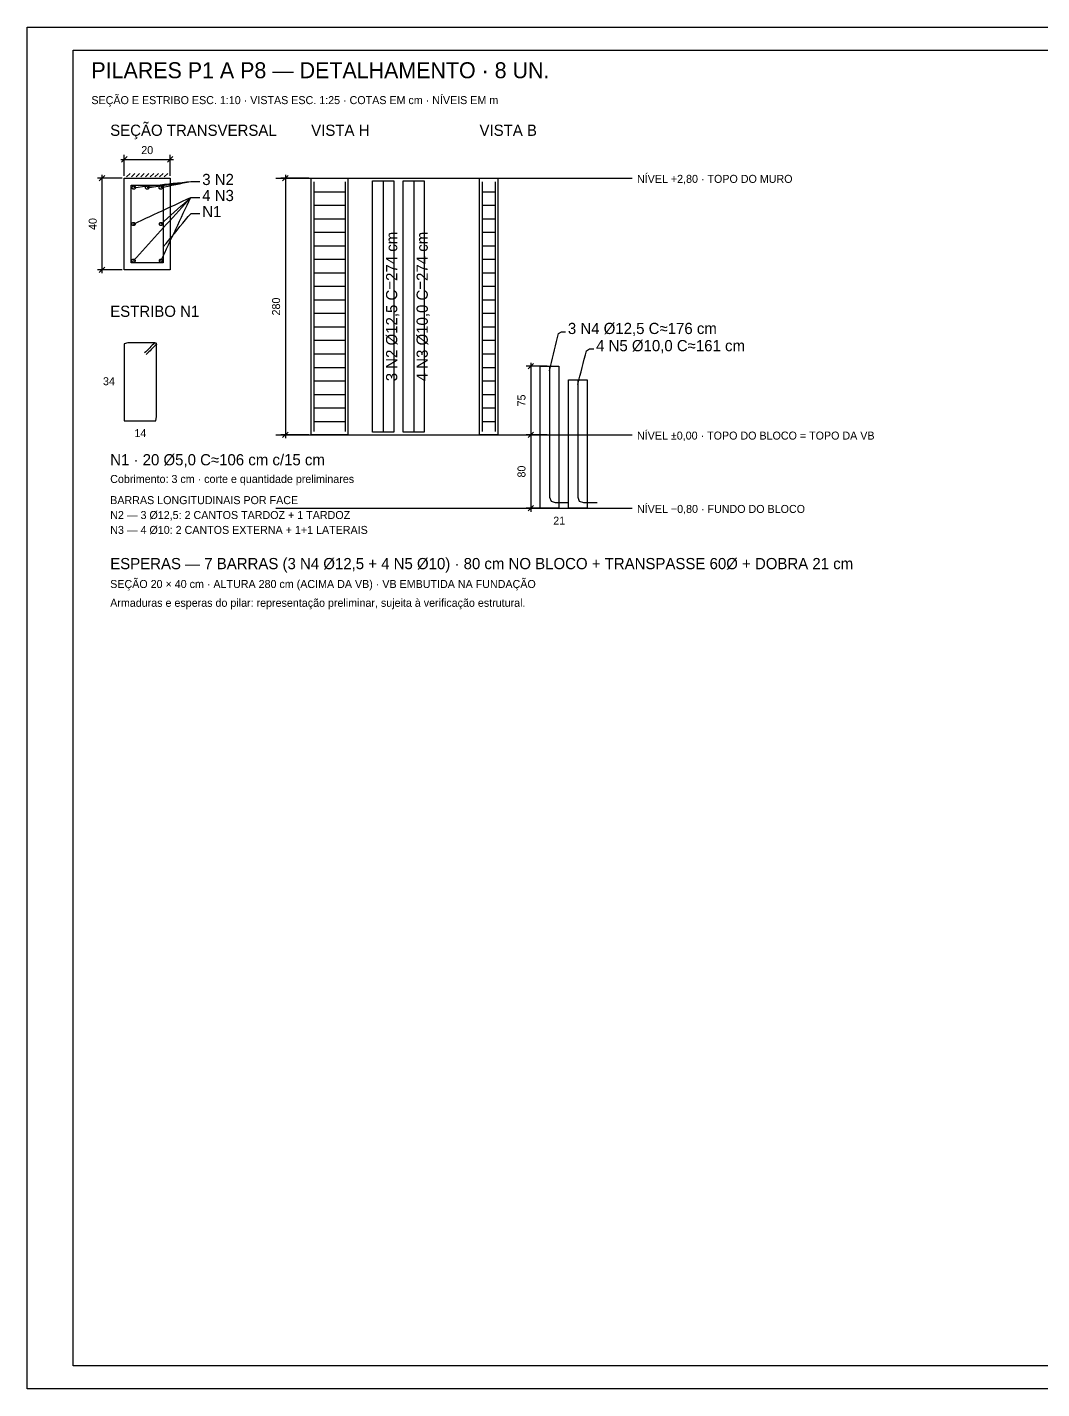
# Model space of a CAD drawing. Header units: millimetres. Extents: x 0 to 3648, y 0 to 594.
# Drawn here: x 921 to 1364, y 0 to 594 of the extents above; entities that cross this region are included whole.
import ezdxf
from ezdxf.enums import TextEntityAlignment as Align

# ---------------------------------------------------------------- set-up
doc = ezdxf.new("R2010")
doc.units = ezdxf.units.MM
for name, color, linetype in [('COTAS', 4, 'CONTINUOUS'), ('DESENHOS', 7, 'CONTINUOUS'), ('FORMAS', 7, 'CONTINUOUS'), ('MOLDURA', 7, 'CONTINUOUS'), ('TEXTOS', 2, 'CONTINUOUS')]:
    doc.layers.add(name, color=color, linetype=linetype)

msp = doc.modelspace()

# ---------------------------------------------------------------- linework, layer by layer
at = {"layer": 'COTAS'}
for p, q in [((961.85895, 536.3542), (984.859, 536.3542)), ((962.15893, 535.15421), (964.55902, 537.5542)), ((963.35897, 529.14907), (963.35897, 538.35421)), ((982.15893, 535.15421), (984.55902, 537.5542)), ((983.35897, 529.14907), (983.35897, 538.35421)), ((952.41534, 526.94908), (954.81543, 529.34907)), ((953.61538, 529.64908), (953.61538, 486.64907)), ((1032.41534, 526.94908), (1034.81543, 529.34907)), ((1033.61538, 529.64908), (1033.61538, 414.64907)), ((962.359, 528.14908), (951.61543, 528.14908)), ((967.48395, 524.02408), (969.39739, 524.23369)), ((969.39739, 524.23369), (971.31095, 524.4433)), ((971.31095, 524.4433), (973.22438, 524.65292)), ((973.22438, 524.65292), (975.13782, 524.86254)), ((973.35897, 524.02408), (975.25901, 524.29658)), ((975.13782, 524.86254), (977.05126, 525.07215)), ((975.25901, 524.29658), (977.15893, 524.56908)), ((977.05126, 525.07215), (978.96469, 525.28177)), ((977.15893, 524.56908), (979.05897, 524.84158)), ((978.96469, 525.28177), (980.87826, 525.49139)), ((979.05897, 524.84158), (980.95901, 525.11408)), ((979.234, 524.02408), (980.87462, 524.3647)), ((980.87462, 524.3647), (982.51525, 524.70533)), ((980.87826, 525.49139), (982.79169, 525.701)), ((980.95901, 525.11408), (982.85892, 525.38658)), ((982.51525, 524.70533), (984.15587, 525.04595)), ((982.79169, 525.701), (984.70513, 525.91062)), ((982.85892, 525.38658), (984.75896, 525.65908)), ((984.15587, 525.04595), (985.7965, 525.38658)), ((984.70513, 525.91062), (986.61856, 526.12023)), ((984.75896, 525.65908), (986.659, 525.93157)), ((985.7965, 525.38658), (987.43712, 525.7272)), ((986.61856, 526.12023), (988.532, 526.32984)), ((986.659, 525.93157), (988.55892, 526.20407)), ((987.43712, 525.7272), (989.07775, 526.06782)), ((988.532, 526.32984), (990.44556, 526.53945)), ((988.55892, 526.20407), (990.45896, 526.47657)), ((989.07775, 526.06782), (990.71837, 526.40845)), ((990.44556, 526.53945), (992.359, 526.74907)), ((990.45896, 526.47657), (992.359, 526.74907)), ((990.71837, 526.40845), (992.359, 526.74907)), ((992.359, 526.74907), (992.85892, 526.74907)), ((992.85892, 526.74907), (993.35897, 526.74907)), ((993.35897, 526.74907), (993.85902, 526.74907)), ((993.85902, 526.74907), (994.35895, 526.74907)), ((994.35895, 526.74907), (994.859, 526.74907)), ((994.859, 526.74907), (995.35892, 526.74907)), ((995.35892, 526.74907), (995.85897, 526.74907)), ((995.85897, 526.74907), (996.35902, 526.74907)), ((1043.89746, 528.14908), (1031.61543, 528.14908)), ((985.21607, 516.43479), (987.0018, 517.26336)), ((987.0018, 517.26336), (988.78754, 518.09194)), ((988.02569, 515.88241), (989.47013, 517.1713)), ((988.41156, 515.39118), (989.72741, 516.84382)), ((988.78754, 518.09194), (990.57327, 518.92051)), ((989.47013, 517.1713), (990.91456, 518.46019)), ((989.72741, 516.84382), (991.04314, 518.29644)), ((990.57327, 518.92051), (992.359, 519.74907)), ((990.73402, 516.29908), (991.54645, 518.02408)), ((990.91456, 518.46019), (992.359, 519.74907)), ((991.04314, 518.29644), (992.359, 519.74907)), ((991.54645, 518.02408), (992.359, 519.74907)), ((992.359, 519.74907), (992.85892, 519.74907)), ((992.85892, 519.74907), (993.35897, 519.74907)), ((993.35897, 519.74907), (993.85902, 519.74907)), ((993.85902, 519.74907), (994.35895, 519.74907)), ((994.35895, 519.74907), (994.859, 519.74907)), ((994.859, 519.74907), (995.35892, 519.74907)), ((995.35892, 519.74907), (995.85897, 519.74907)), ((995.85897, 519.74907), (996.35902, 519.74907)), ((972.71607, 510.63479), (974.5018, 511.46336)), ((974.5018, 511.46336), (976.28754, 512.29193)), ((976.28754, 512.29193), (978.07327, 513.12051)), ((978.07327, 513.12051), (979.859, 513.94907)), ((979.859, 513.94907), (981.64473, 514.77765)), ((981.64473, 514.77765), (983.43046, 515.60622)), ((982.24782, 510.72686), (983.69226, 512.01575)), ((983.14839, 509.58066), (984.46424, 511.03329)), ((983.43046, 515.60622), (985.21607, 516.43479)), ((983.69226, 512.01575), (985.13669, 513.30463)), ((984.46424, 511.03329), (985.77997, 512.48592)), ((985.13669, 513.30463), (986.58126, 514.59352)), ((985.77997, 512.48592), (987.09583, 513.93855)), ((986.58126, 514.59352), (988.02569, 515.88241)), ((987.09583, 513.93855), (988.41156, 515.39118)), ((987.48395, 509.39908), (988.2965, 511.12408)), ((988.2965, 511.12408), (989.10892, 512.84908)), ((989.10892, 512.84908), (989.92147, 514.57407)), ((989.92147, 514.57407), (990.73402, 516.29908)), ((990.05218, 509.94252), (991.26387, 511.41669)), ((991.26387, 511.41669), (992.54254, 512.74908)), ((992.54254, 512.74908), (994.45072, 512.74908)), ((994.45072, 512.74908), (996.35902, 512.74908)), ((967.359, 508.14908), (969.14473, 508.97765)), ((969.14473, 508.97765), (970.93046, 509.80622)), ((970.93046, 509.80622), (972.71607, 510.63479)), ((977.88534, 503.77013), (979.20107, 505.22276)), ((979.20107, 505.22276), (980.51693, 506.67539)), ((979.35895, 508.14908), (980.80339, 509.43797)), ((980.51693, 506.67539), (981.83266, 508.12803)), ((980.80339, 509.43797), (982.24782, 510.72686)), ((981.83266, 508.12803), (983.14839, 509.58066)), ((985.04642, 504.22408), (985.85897, 505.94908)), ((985.20555, 504.0458), (986.41724, 505.51998)), ((985.85897, 505.94908), (986.67152, 507.67408)), ((986.41724, 505.51998), (987.62893, 506.99416)), ((986.67152, 507.67408), (987.48395, 509.39908)), ((987.62893, 506.99416), (988.84062, 508.46834)), ((988.84062, 508.46834), (990.05218, 509.94252)), ((972.62217, 497.9596), (973.9379, 499.41224)), ((973.9379, 499.41224), (975.25376, 500.86487)), ((975.25376, 500.86487), (976.56949, 502.3175)), ((976.56949, 502.3175), (977.88534, 503.77013)), ((980.35892, 498.14908), (981.57061, 499.62326)), ((981.57061, 499.62326), (982.7823, 501.09743)), ((981.79647, 497.32408), (982.60902, 499.04908)), ((982.60902, 499.04908), (983.42145, 500.77408)), ((982.7823, 501.09743), (983.99399, 502.57162)), ((983.42145, 500.77408), (984.234, 502.49908)), ((983.99399, 502.57162), (985.20555, 504.0458)), ((984.234, 502.49908), (985.04642, 504.22408)), ((967.359, 492.14908), (968.67473, 493.60171)), ((968.67473, 493.60171), (969.99058, 495.05434)), ((969.99058, 495.05434), (971.30632, 496.50697)), ((971.30632, 496.50697), (972.62217, 497.9596)), ((979.35895, 492.14908), (980.1715, 493.87408)), ((980.1715, 493.87408), (980.98392, 495.59907)), ((980.98392, 495.59907), (981.79647, 497.32408)), ((962.359, 488.14908), (951.61543, 488.14908)), ((952.41534, 486.94908), (954.81543, 489.34907)), ((1151.88011, 456.82561), (1152.30629, 458.63654)), ((1152.30629, 458.63654), (1152.73235, 460.44747)), ((1152.73235, 460.44747), (1154.03706, 461.14908)), ((1154.03706, 461.14908), (1155.89741, 461.14908)), ((1150.60181, 451.39281), (1151.02799, 453.20374)), ((1151.02799, 453.20374), (1151.45405, 455.01467)), ((1151.45405, 455.01467), (1151.88011, 456.82561)), ((1164.52985, 451.03246), (1165.00486, 452.87295)), ((1165.00486, 452.87295), (1166.30431, 453.64908)), ((1166.30431, 453.64908), (1168.2051, 453.64908)), ((1147.89749, 446.14908), (1138.69226, 446.14908)), ((1139.49229, 444.94908), (1141.89238, 447.34908)), ((1140.69233, 447.64907), (1140.69233, 414.64907)), ((1148.89746, 444.14908), (1149.32352, 445.96001)), ((1149.32352, 445.96001), (1149.7497, 447.77094)), ((1149.7497, 447.77094), (1150.17576, 449.58188)), ((1150.17576, 449.58188), (1150.60181, 451.39281)), ((1162.63006, 443.67054), (1163.10494, 445.51101)), ((1163.10494, 445.51101), (1163.57995, 447.35149)), ((1163.57995, 447.35149), (1164.05496, 449.19198)), ((1164.05496, 449.19198), (1164.52985, 451.03246)), ((1161.20515, 438.14908), (1161.68004, 439.98955)), ((1161.68004, 439.98955), (1162.15505, 441.83004)), ((1162.15505, 441.83004), (1162.63006, 443.67054)), ((1043.89746, 416.14908), (1031.61543, 416.14908)), ((1032.41534, 414.94908), (1034.81543, 417.34908)), ((1147.89749, 416.14908), (1138.69226, 416.14908)), ((1147.89749, 416.14908), (1138.69226, 416.14908)), ((1139.49229, 414.94908), (1141.89238, 417.34908)), ((1139.49229, 414.94908), (1141.89238, 417.34908)), ((1140.69233, 417.64907), (1140.69233, 382.64907)), ((1147.89749, 384.14908), (1138.69226, 384.14908)), ((1139.49229, 382.94907), (1141.89238, 385.34908))]:
    msp.add_line(p, q, dxfattribs=at)
at = {"layer": 'DESENHOS'}
for p, q in [((1071.66664, 526.94908), (1080.89741, 526.94908)), ((1071.66664, 417.34908), (1071.66664, 526.94908)), ((1080.89741, 526.94908), (1080.89741, 417.34908)), ((1084.99997, 526.94908), (1094.23074, 526.94908)), ((1084.99997, 417.34908), (1084.99997, 526.94908)), ((1094.23074, 526.94908), (1094.23074, 417.34908)), ((1144.7949, 446.14908), (1153.00003, 446.14908)), ((1144.7949, 384.14908), (1144.7949, 446.14908)), ((1153.00003, 446.14908), (1153.00003, 384.14908)), ((1157.10259, 440.14907), (1165.30772, 440.14907)), ((1157.10259, 384.14908), (1157.10259, 440.14907)), ((1165.30772, 440.14907), (1165.30772, 384.14908)), ((1080.89741, 417.34908), (1071.66664, 417.34908)), ((1094.23074, 417.34908), (1084.99997, 417.34908)), ((1153.00003, 384.14908), (1144.7949, 384.14908)), ((1165.30772, 384.14908), (1157.10259, 384.14908))]:
    msp.add_line(p, q, dxfattribs=at)
at = {"layer": 'FORMAS'}
for p, q in [((964.38462, 528.6619), (965.92308, 530.20036)), ((966.4359, 528.6619), (967.97436, 530.20036)), ((968.48718, 528.6619), (970.02564, 530.20036)), ((970.53846, 528.6619), (972.07692, 530.20036)), ((972.58974, 528.6619), (974.12821, 530.20036)), ((974.64103, 528.6619), (976.17949, 530.20036)), ((976.69231, 528.6619), (978.23077, 530.20036)), ((978.74359, 528.6619), (980.28205, 530.20036)), ((980.79487, 528.6619), (982.33333, 530.20036)), ((963.35897, 528.14908), (983.35897, 528.14908)), ((963.35897, 488.14908), (963.35897, 528.14908)), ((966.35902, 525.14907), (980.35892, 525.14907)), ((966.35902, 491.14908), (966.35902, 525.14907)), ((966.76605, 524.02408), (966.77219, 524.11778)), ((966.77219, 523.93037), (966.76605, 524.02408)), ((966.77219, 524.11778), (966.79046, 524.2099)), ((966.79046, 523.83826), (966.77219, 523.93037)), ((966.79046, 524.2099), (966.82064, 524.29882)), ((966.82064, 523.74933), (966.79046, 523.83826)), ((966.82064, 524.29882), (966.8622, 524.38305)), ((966.8622, 523.6651), (966.82064, 523.74933)), ((966.8622, 524.38305), (966.91441, 524.46114)), ((966.91441, 523.58701), (966.8622, 523.6651)), ((966.91441, 524.46114), (966.97626, 524.53174)), ((966.97626, 523.51641), (966.91441, 523.58701)), ((966.97626, 524.53174), (967.04688, 524.59367)), ((967.04688, 523.45449), (966.97626, 523.51641)), ((967.04688, 524.59367), (967.125, 524.64584)), ((967.125, 523.40231), (967.04688, 523.45449)), ((967.125, 524.64584), (967.20926, 524.68737)), ((967.20926, 523.36077), (967.125, 523.40231)), ((967.20926, 524.68737), (967.29815, 524.71756)), ((967.29815, 523.33059), (967.20926, 523.36077)), ((967.29815, 524.71756), (967.3903, 524.73588)), ((967.3903, 523.31227), (967.29815, 523.33059)), ((967.3903, 524.73588), (967.48395, 524.74202)), ((967.48395, 523.30612), (967.3903, 523.31227)), ((967.48395, 524.74202), (967.57772, 524.73588)), ((967.57772, 523.31227), (967.48395, 523.30612)), ((967.57772, 524.73588), (967.66975, 524.71756)), ((967.66975, 523.33059), (967.57772, 523.31227)), ((967.66975, 524.71756), (967.75876, 524.68737)), ((967.75876, 523.36077), (967.66975, 523.33059)), ((967.75876, 524.68737), (967.8429, 524.64584)), ((967.8429, 523.40231), (967.75876, 523.36077)), ((967.8429, 524.64584), (967.92102, 524.59367)), ((967.92102, 523.45449), (967.8429, 523.40231)), ((967.92102, 524.59367), (967.99164, 524.53174)), ((967.99164, 523.51641), (967.92102, 523.45449)), ((967.99164, 524.53174), (968.05361, 524.46114)), ((968.05361, 523.58701), (967.99164, 523.51641)), ((968.05361, 524.46114), (968.10569, 524.38305)), ((968.10569, 523.6651), (968.05361, 523.58701)), ((968.10569, 524.38305), (968.14726, 524.29882)), ((968.14726, 523.74933), (968.10569, 523.6651)), ((968.14726, 524.29882), (968.17743, 524.2099)), ((968.17743, 523.83826), (968.14726, 523.74933)), ((968.17743, 524.2099), (968.19584, 524.11778)), ((968.19584, 523.93037), (968.17743, 523.83826)), ((968.19584, 524.11778), (968.20197, 524.02408)), ((968.20197, 524.02408), (968.19584, 523.93037)), ((972.64108, 524.02408), (972.64721, 524.11778)), ((972.64721, 523.93037), (972.64108, 524.02408)), ((972.64721, 524.11778), (972.66549, 524.2099)), ((972.66549, 523.83826), (972.64721, 523.93037)), ((972.66549, 524.2099), (972.69566, 524.29882)), ((972.69566, 523.74933), (972.66549, 523.83826)), ((972.69566, 524.29882), (972.73723, 524.38305)), ((972.73723, 523.6651), (972.69566, 523.74933)), ((972.73723, 524.38305), (972.78944, 524.46114)), ((972.78944, 523.58701), (972.73723, 523.6651)), ((972.78944, 524.46114), (972.85129, 524.53174)), ((972.85129, 523.51641), (972.78944, 523.58701)), ((972.85129, 524.53174), (972.9219, 524.59367)), ((972.9219, 523.45449), (972.85129, 523.51641)), ((972.9219, 524.59367), (973.00003, 524.64584)), ((973.00003, 523.40231), (972.9219, 523.45449)), ((973.00003, 524.64584), (973.08428, 524.68737)), ((973.08428, 523.36077), (973.00003, 523.40231)), ((973.08428, 524.68737), (973.17318, 524.71756)), ((973.17318, 523.33059), (973.08428, 523.36077)), ((973.17318, 524.71756), (973.26532, 524.73588)), ((973.26532, 523.31227), (973.17318, 523.33059)), ((973.26532, 524.73588), (973.35897, 524.74202)), ((973.35897, 523.30612), (973.26532, 523.31227)), ((973.35897, 524.74202), (973.45262, 524.73588)), ((973.45262, 523.31227), (973.35897, 523.30612)), ((973.45262, 524.73588), (973.54477, 524.71756)), ((973.54477, 523.33059), (973.45262, 523.31227)), ((973.54477, 524.71756), (973.63366, 524.68737)), ((973.63366, 523.36077), (973.54477, 523.33059)), ((973.63366, 524.68737), (973.71792, 524.64584)), ((973.71792, 523.40231), (973.63366, 523.36077)), ((973.71792, 524.64584), (973.79605, 524.59367)), ((973.79605, 523.45449), (973.71792, 523.40231)), ((973.79605, 524.59367), (973.86666, 524.53174)), ((973.86666, 523.51641), (973.79605, 523.45449)), ((973.86666, 524.53174), (973.92851, 524.46114)), ((973.92851, 523.58701), (973.86666, 523.51641)), ((973.92851, 524.46114), (973.98072, 524.38305)), ((973.98072, 523.6651), (973.92851, 523.58701)), ((973.98072, 524.38305), (974.02229, 524.29882)), ((974.02229, 523.74933), (973.98072, 523.6651)), ((974.02229, 524.29882), (974.05246, 524.2099)), ((974.05246, 523.83826), (974.02229, 523.74933)), ((974.05246, 524.2099), (974.07074, 524.11778)), ((974.07074, 523.93037), (974.05246, 523.83826)), ((974.07074, 524.11778), (974.07687, 524.02408)), ((974.07687, 524.02408), (974.07074, 523.93037)), ((978.51598, 524.02408), (978.52211, 524.11778)), ((978.52211, 523.93037), (978.51598, 524.02408)), ((978.52211, 524.11778), (978.54051, 524.2099)), ((978.54051, 523.83826), (978.52211, 523.93037)), ((978.54051, 524.2099), (978.57069, 524.29882)), ((978.57069, 523.74933), (978.54051, 523.83826)), ((978.57069, 524.29882), (978.61225, 524.38305)), ((978.61225, 523.6651), (978.57069, 523.74933)), ((978.61225, 524.38305), (978.66434, 524.46114)), ((978.66434, 523.58701), (978.61225, 523.6651)), ((978.66434, 524.46114), (978.72631, 524.53174)), ((978.72631, 523.51641), (978.66434, 523.58701)), ((978.72631, 524.53174), (978.79693, 524.59367)), ((978.79693, 523.45449), (978.72631, 523.51641)), ((978.79693, 524.59367), (978.87505, 524.64584)), ((978.87505, 523.40231), (978.79693, 523.45449)), ((978.87505, 524.64584), (978.95918, 524.68737)), ((978.95918, 523.36077), (978.87505, 523.40231)), ((978.95918, 524.68737), (979.0482, 524.71756)), ((979.0482, 523.33059), (978.95918, 523.36077)), ((979.0482, 524.71756), (979.14022, 524.73588)), ((979.14022, 523.31227), (979.0482, 523.33059)), ((979.14022, 524.73588), (979.234, 524.74202)), ((979.234, 523.30612), (979.14022, 523.31227)), ((979.234, 524.74202), (979.32765, 524.73588)), ((979.32765, 523.31227), (979.234, 523.30612)), ((979.32765, 524.73588), (979.4198, 524.71756)), ((979.4198, 523.33059), (979.32765, 523.31227)), ((979.4198, 524.71756), (979.50869, 524.68737)), ((979.50869, 523.36077), (979.4198, 523.33059)), ((979.50869, 524.68737), (979.59295, 524.64584)), ((979.59295, 523.40231), (979.50869, 523.36077)), ((979.59295, 524.64584), (979.67107, 524.59367)), ((979.67107, 523.45449), (979.59295, 523.40231)), ((979.67107, 524.59367), (979.74169, 524.53174)), ((979.74169, 523.51641), (979.67107, 523.45449)), ((979.74169, 524.53174), (979.80354, 524.46114)), ((979.80354, 523.58701), (979.74169, 523.51641)), ((979.80354, 524.46114), (979.85574, 524.38305)), ((979.85574, 523.6651), (979.80354, 523.58701)), ((979.85574, 524.38305), (979.89731, 524.29882)), ((979.89731, 523.74933), (979.85574, 523.6651)), ((979.89731, 524.29882), (979.92748, 524.2099)), ((979.92748, 523.83826), (979.89731, 523.74933)), ((979.92748, 524.2099), (979.94576, 524.11778)), ((979.94576, 523.93037), (979.92748, 523.83826)), ((979.94576, 524.11778), (979.9519, 524.02408)), ((979.9519, 524.02408), (979.94576, 523.93037)), ((980.35892, 525.14907), (980.35892, 491.14908)), ((983.35897, 528.14908), (983.35897, 488.14908)), ((1029.51282, 528.14908), (1184.98971, 528.14908)), ((1044.89744, 528.14908), (1060.89741, 528.14908)), ((1044.89744, 416.14908), (1044.89744, 528.14908)), ((1046.09748, 526.61061), (1046.09748, 417.68754)), ((1059.69749, 526.61061), (1059.69749, 417.68754)), ((1060.89741, 528.14908), (1060.89741, 416.14908)), ((1076.28203, 526.94908), (1076.28203, 417.34908)), ((1089.61536, 526.94908), (1089.61536, 417.34908)), ((1118.33331, 528.14908), (1126.33336, 528.14908)), ((1118.33331, 416.14908), (1118.33331, 528.14908)), ((1119.53335, 526.61061), (1119.53335, 417.68754)), ((1125.13331, 526.61061), (1125.13331, 417.68754)), ((1126.33336, 528.14908), (1126.33336, 416.14908)), ((1045.92308, 522.25434), (1059.87177, 522.25434)), ((1119.35895, 522.25434), (1125.30772, 522.25434)), ((1045.92308, 516.3596), (1059.87177, 516.3596)), ((1119.35895, 516.3596), (1125.30772, 516.3596)), ((966.64098, 508.14908), (966.64711, 508.24279)), ((966.64711, 508.05536), (966.64098, 508.14908)), ((966.64711, 508.24279), (966.66551, 508.3349)), ((966.66551, 507.96326), (966.64711, 508.05536)), ((966.66551, 508.3349), (966.69569, 508.42382)), ((966.69569, 507.87433), (966.66551, 507.96326)), ((966.69569, 508.42382), (966.73725, 508.50805)), ((966.73725, 507.7901), (966.69569, 507.87433)), ((966.73725, 508.50805), (966.78934, 508.58613)), ((966.78934, 507.71202), (966.73725, 507.7901)), ((966.78934, 508.58613), (966.85131, 508.65674)), ((966.85131, 507.64141), (966.78934, 507.71202)), ((966.85131, 508.65674), (966.92193, 508.71866)), ((966.92193, 507.57949), (966.85131, 507.64141)), ((966.92193, 508.71866), (967.00005, 508.77084)), ((967.00005, 507.52732), (966.92193, 507.57949)), ((967.00005, 508.77084), (967.08418, 508.81237)), ((967.08418, 507.48578), (967.00005, 507.52732)), ((967.08418, 508.81237), (967.1732, 508.84256)), ((967.1732, 507.45559), (967.08418, 507.48578)), ((967.1732, 508.84256), (967.26522, 508.86088)), ((967.26522, 507.43727), (967.1732, 507.45559)), ((967.26522, 508.86088), (967.359, 508.86702)), ((967.359, 507.43113), (967.26522, 507.43727)), ((967.359, 508.86702), (967.45265, 508.86088)), ((967.45265, 507.43727), (967.359, 507.43113)), ((967.45265, 508.86088), (967.5448, 508.84256)), ((967.5448, 507.45559), (967.45265, 507.43727)), ((967.5448, 508.84256), (967.63369, 508.81237)), ((967.63369, 507.48578), (967.5448, 507.45559)), ((967.63369, 508.81237), (967.71795, 508.77084)), ((967.71795, 507.52732), (967.63369, 507.48578)), ((967.71795, 508.77084), (967.79607, 508.71866)), ((967.79607, 507.57949), (967.71795, 507.52732)), ((967.79607, 508.71866), (967.86669, 508.65674)), ((967.86669, 507.64141), (967.79607, 507.57949)), ((967.86669, 508.65674), (967.92854, 508.58613)), ((967.92854, 507.71202), (967.86669, 507.64141)), ((967.92854, 508.58613), (967.98074, 508.50805)), ((967.98074, 507.7901), (967.92854, 507.71202)), ((967.98074, 508.50805), (968.02231, 508.42382)), ((968.02231, 507.87433), (967.98074, 507.7901)), ((968.02231, 508.42382), (968.05248, 508.3349)), ((968.05248, 507.96326), (968.02231, 507.87433)), ((968.05248, 508.3349), (968.07076, 508.24279)), ((968.07076, 508.05536), (968.05248, 507.96326)), ((968.07076, 508.24279), (968.0769, 508.14908)), ((968.0769, 508.14908), (968.07076, 508.05536)), ((978.64105, 508.14908), (978.64719, 508.24279)), ((978.64719, 508.05536), (978.64105, 508.14908)), ((978.64719, 508.24279), (978.66546, 508.3349)), ((978.66546, 507.96326), (978.64719, 508.05536)), ((978.66546, 508.3349), (978.69564, 508.42382)), ((978.69564, 507.87433), (978.66546, 507.96326)), ((978.69564, 508.42382), (978.7372, 508.50805)), ((978.7372, 507.7901), (978.69564, 507.87433)), ((978.7372, 508.50805), (978.78941, 508.58613)), ((978.78941, 507.71202), (978.7372, 507.7901)), ((978.78941, 508.58613), (978.85126, 508.65674)), ((978.85126, 507.64141), (978.78941, 507.71202)), ((978.85126, 508.65674), (978.92188, 508.71866)), ((978.92188, 507.57949), (978.85126, 507.64141)), ((978.92188, 508.71866), (979, 508.77084)), ((979, 507.52732), (978.92188, 507.57949)), ((979, 508.77084), (979.08426, 508.81237)), ((979.08426, 507.48578), (979, 507.52732)), ((979.08426, 508.81237), (979.17315, 508.84256)), ((979.17315, 507.45559), (979.08426, 507.48578)), ((979.17315, 508.84256), (979.2653, 508.86088)), ((979.2653, 507.43727), (979.17315, 507.45559)), ((979.2653, 508.86088), (979.35895, 508.86702)), ((979.35895, 507.43113), (979.2653, 507.43727)), ((979.35895, 508.86702), (979.45272, 508.86088)), ((979.45272, 507.43727), (979.35895, 507.43113)), ((979.45272, 508.86088), (979.54475, 508.84256)), ((979.54475, 507.45559), (979.45272, 507.43727)), ((979.54475, 508.84256), (979.63376, 508.81237)), ((979.63376, 507.48578), (979.54475, 507.45559)), ((979.63376, 508.81237), (979.7179, 508.77084)), ((979.7179, 507.52732), (979.63376, 507.48578)), ((979.7179, 508.77084), (979.79602, 508.71866)), ((979.79602, 507.57949), (979.7179, 507.52732)), ((979.79602, 508.71866), (979.86664, 508.65674)), ((979.86664, 507.64141), (979.79602, 507.57949)), ((979.86664, 508.65674), (979.92861, 508.58613)), ((979.92861, 507.71202), (979.86664, 507.64141)), ((979.92861, 508.58613), (979.98069, 508.50805)), ((979.98069, 507.7901), (979.92861, 507.71202)), ((979.98069, 508.50805), (980.02226, 508.42382)), ((980.02226, 507.87433), (979.98069, 507.7901)), ((980.02226, 508.42382), (980.05243, 508.3349)), ((980.05243, 507.96326), (980.02226, 507.87433)), ((980.05243, 508.3349), (980.07084, 508.24279)), ((980.07084, 508.05536), (980.05243, 507.96326)), ((980.07084, 508.24279), (980.07697, 508.14908)), ((980.07697, 508.14908), (980.07084, 508.05536)), ((1045.92308, 510.46487), (1059.87177, 510.46487)), ((1119.35895, 510.46487), (1125.30772, 510.46487)), ((1045.92308, 504.57013), (1059.87177, 504.57013)), ((1119.35895, 504.57013), (1125.30772, 504.57013)), ((1045.92308, 498.67539), (1059.87177, 498.67539)), ((1119.35895, 498.67539), (1125.30772, 498.67539)), ((983.35897, 488.14908), (963.35897, 488.14908)), ((980.35892, 491.14908), (966.35902, 491.14908)), ((966.64098, 492.14908), (966.64711, 492.24279)), ((966.64711, 492.05537), (966.64098, 492.14908)), ((966.64711, 492.24279), (966.66551, 492.3349)), ((966.66551, 491.96326), (966.64711, 492.05537)), ((966.66551, 492.3349), (966.69569, 492.42382)), ((966.69569, 491.87433), (966.66551, 491.96326)), ((966.69569, 492.42382), (966.73725, 492.50805)), ((966.73725, 491.7901), (966.69569, 491.87433)), ((966.73725, 492.50805), (966.78934, 492.58614)), ((966.78934, 491.71202), (966.73725, 491.7901)), ((966.78934, 492.58614), (966.85131, 492.65674)), ((966.85131, 491.64141), (966.78934, 491.71202)), ((966.85131, 492.65674), (966.92193, 492.71866)), ((966.92193, 491.57949), (966.85131, 491.64141)), ((966.92193, 492.71866), (967.00005, 492.77084)), ((967.00005, 491.52732), (966.92193, 491.57949)), ((967.00005, 492.77084), (967.08418, 492.81237)), ((967.08418, 491.48577), (967.00005, 491.52732)), ((967.08418, 492.81237), (967.1732, 492.84256)), ((967.1732, 491.45559), (967.08418, 491.48577)), ((967.1732, 492.84256), (967.26522, 492.86088)), ((967.26522, 491.43727), (967.1732, 491.45559)), ((967.26522, 492.86088), (967.359, 492.86702)), ((967.359, 491.43112), (967.26522, 491.43727)), ((967.359, 492.86702), (967.45265, 492.86088)), ((967.45265, 491.43727), (967.359, 491.43112)), ((967.45265, 492.86088), (967.5448, 492.84256)), ((967.5448, 491.45559), (967.45265, 491.43727)), ((967.5448, 492.84256), (967.63369, 492.81237)), ((967.63369, 491.48577), (967.5448, 491.45559)), ((967.63369, 492.81237), (967.71795, 492.77084)), ((967.71795, 491.52732), (967.63369, 491.48577)), ((967.71795, 492.77084), (967.79607, 492.71866)), ((967.79607, 491.57949), (967.71795, 491.52732)), ((967.79607, 492.71866), (967.86669, 492.65674)), ((967.86669, 491.64141), (967.79607, 491.57949)), ((967.86669, 492.65674), (967.92854, 492.58614)), ((967.92854, 491.71202), (967.86669, 491.64141)), ((967.92854, 492.58614), (967.98074, 492.50805)), ((967.98074, 491.7901), (967.92854, 491.71202)), ((967.98074, 492.50805), (968.02231, 492.42382)), ((968.02231, 491.87433), (967.98074, 491.7901)), ((968.02231, 492.42382), (968.05248, 492.3349)), ((968.05248, 491.96326), (968.02231, 491.87433)), ((968.05248, 492.3349), (968.07076, 492.24279)), ((968.07076, 492.05537), (968.05248, 491.96326)), ((968.07076, 492.24279), (968.0769, 492.14908)), ((968.0769, 492.14908), (968.07076, 492.05537)), ((978.64105, 492.14908), (978.64719, 492.24279)), ((978.64719, 492.05537), (978.64105, 492.14908)), ((978.64719, 492.24279), (978.66546, 492.3349)), ((978.66546, 491.96326), (978.64719, 492.05537)), ((978.66546, 492.3349), (978.69564, 492.42382)), ((978.69564, 491.87433), (978.66546, 491.96326)), ((978.69564, 492.42382), (978.7372, 492.50805)), ((978.7372, 491.7901), (978.69564, 491.87433)), ((978.7372, 492.50805), (978.78941, 492.58614)), ((978.78941, 491.71202), (978.7372, 491.7901)), ((978.78941, 492.58614), (978.85126, 492.65674)), ((978.85126, 491.64141), (978.78941, 491.71202)), ((978.85126, 492.65674), (978.92188, 492.71866)), ((978.92188, 491.57949), (978.85126, 491.64141)), ((978.92188, 492.71866), (979, 492.77084)), ((979, 491.52732), (978.92188, 491.57949)), ((979, 492.77084), (979.08426, 492.81237)), ((979.08426, 491.48577), (979, 491.52732)), ((979.08426, 492.81237), (979.17315, 492.84256)), ((979.17315, 491.45559), (979.08426, 491.48577)), ((979.17315, 492.84256), (979.2653, 492.86088)), ((979.2653, 491.43727), (979.17315, 491.45559)), ((979.2653, 492.86088), (979.35895, 492.86702)), ((979.35895, 491.43112), (979.2653, 491.43727)), ((979.35895, 492.86702), (979.45272, 492.86088)), ((979.45272, 491.43727), (979.35895, 491.43112)), ((979.45272, 492.86088), (979.54475, 492.84256)), ((979.54475, 491.45559), (979.45272, 491.43727)), ((979.54475, 492.84256), (979.63376, 492.81237)), ((979.63376, 491.48577), (979.54475, 491.45559)), ((979.63376, 492.81237), (979.7179, 492.77084)), ((979.7179, 491.52732), (979.63376, 491.48577)), ((979.7179, 492.77084), (979.79602, 492.71866)), ((979.79602, 491.57949), (979.7179, 491.52732)), ((979.79602, 492.71866), (979.86664, 492.65674)), ((979.86664, 491.64141), (979.79602, 491.57949)), ((979.86664, 492.65674), (979.92861, 492.58614)), ((979.92861, 491.71202), (979.86664, 491.64141)), ((979.92861, 492.58614), (979.98069, 492.50805)), ((979.98069, 491.7901), (979.92861, 491.71202)), ((979.98069, 492.50805), (980.02226, 492.42382)), ((980.02226, 491.87433), (979.98069, 491.7901)), ((980.02226, 492.42382), (980.05243, 492.3349)), ((980.05243, 491.96326), (980.02226, 491.87433)), ((980.05243, 492.3349), (980.07084, 492.24279)), ((980.07084, 492.05537), (980.05243, 491.96326)), ((980.07084, 492.24279), (980.07697, 492.14908)), ((980.07697, 492.14908), (980.07084, 492.05537)), ((1045.92308, 492.78066), (1059.87177, 492.78066)), ((1119.35895, 492.78066), (1125.30772, 492.78066)), ((1045.92308, 486.88591), (1059.87177, 486.88591)), ((1119.35895, 486.88591), (1125.30772, 486.88591)), ((1045.92308, 480.99118), (1059.87177, 480.99118)), ((1119.35895, 480.99118), (1125.30772, 480.99118)), ((1045.92308, 475.09644), (1059.87177, 475.09644)), ((1119.35895, 475.09644), (1125.30772, 475.09644)), ((1045.92308, 469.20171), (1059.87177, 469.20171)), ((1119.35895, 469.20171), (1125.30772, 469.20171)), ((1045.92308, 463.30697), (1059.87177, 463.30697)), ((1045.92308, 457.41224), (1059.87177, 457.41224)), ((1119.35895, 463.30697), (1125.30772, 463.30697)), ((1119.35895, 457.41224), (1125.30772, 457.41224)), ((964.83396, 456.3542), (963.35897, 455.85838)), ((963.35897, 455.85838), (963.35897, 453.88754)), ((963.35897, 453.88754), (963.35897, 451.9167)), ((963.35897, 451.9167), (963.35897, 449.94587)), ((966.80486, 456.3542), (964.83396, 456.3542)), ((968.77564, 456.3542), (966.80486, 456.3542)), ((970.74642, 456.3542), (968.77564, 456.3542)), ((972.71732, 456.3542), (970.74642, 456.3542)), ((972.76114, 452.45631), (972.20425, 451.89947)), ((974.6881, 456.3542), (972.71732, 456.3542)), ((973.31791, 453.01316), (972.76114, 452.45631)), ((973.46114, 451.75632), (972.90425, 451.19947)), ((973.8748, 453.57), (973.31791, 453.01316)), ((974.0179, 452.31316), (973.46114, 451.75632)), ((974.43157, 454.12683), (973.8748, 453.57)), ((974.57479, 452.86999), (974.0179, 452.31316)), ((974.98846, 454.68369), (974.43157, 454.12683)), ((975.13156, 453.42683), (974.57479, 452.86999)), ((976.659, 456.3542), (974.6881, 456.3542)), ((975.54535, 455.24052), (974.98846, 454.68369)), ((975.68845, 453.98368), (975.13156, 453.42683)), ((976.10211, 455.79736), (975.54535, 455.24052)), ((976.24534, 454.54052), (975.68845, 453.98368)), ((976.659, 456.3542), (976.10211, 455.79736)), ((976.80211, 455.09735), (976.24534, 454.54052)), ((976.659, 456.3542), (976.80073, 456.34618)), ((976.80073, 456.34618), (976.93983, 456.3184)), ((977.359, 455.65421), (976.80211, 455.09735)), ((976.93983, 456.3184), (977.07079, 456.26428)), ((977.07079, 456.26428), (977.18397, 456.17921)), ((977.18397, 456.17921), (977.26911, 456.06604)), ((977.26911, 456.06604), (977.32319, 455.93503)), ((977.32319, 455.93503), (977.35099, 455.79592)), ((977.35099, 455.79592), (977.359, 455.65421)), ((977.359, 453.68337), (977.359, 455.65421)), ((977.359, 451.71253), (977.359, 453.68337)), ((977.359, 449.7417), (977.359, 451.71253)), ((1045.92308, 451.5175), (1059.87177, 451.5175)), ((1119.35895, 451.5175), (1125.30772, 451.5175)), ((963.35897, 449.94587), (963.35897, 447.97505)), ((963.35897, 447.97505), (963.35897, 446.00421)), ((963.35897, 446.00421), (963.35897, 444.03337)), ((977.359, 447.77088), (977.359, 449.7417)), ((977.359, 445.80004), (977.359, 447.77088)), ((977.359, 443.8292), (977.359, 445.80004)), ((1045.92308, 445.62275), (1059.87177, 445.62275)), ((1119.35895, 445.62275), (1125.30772, 445.62275)), ((1148.89746, 446.14908), (1148.89746, 444.17921)), ((963.35897, 444.03337), (963.35897, 442.06254)), ((963.35897, 442.06254), (963.35897, 440.09172)), ((963.35897, 440.09172), (963.35897, 438.12087)), ((977.359, 441.85837), (977.359, 443.8292)), ((977.359, 439.88755), (977.359, 441.85837)), ((977.359, 437.9167), (977.359, 439.88755)), ((1045.92308, 439.72802), (1059.87177, 439.72802)), ((1119.35895, 439.72802), (1125.30772, 439.72802)), ((1148.89746, 444.17921), (1148.89746, 442.20934)), ((1148.89746, 442.20934), (1148.89746, 440.23947)), ((1148.89746, 440.23947), (1148.89746, 438.26961)), ((1161.20515, 440.14907), (1161.20515, 438.18213)), ((963.35897, 438.12087), (963.35897, 436.15003)), ((963.35897, 436.15003), (963.35897, 434.17921)), ((963.35897, 434.17921), (963.35897, 432.20838)), ((977.359, 435.94586), (977.359, 437.9167)), ((977.359, 433.97504), (977.359, 435.94586)), ((977.359, 432.00421), (977.359, 433.97504)), ((1045.92308, 433.83328), (1059.87177, 433.83328)), ((1119.35895, 433.83328), (1125.30772, 433.83328)), ((1148.89746, 438.26961), (1148.89746, 436.29974)), ((1148.89746, 436.29974), (1148.89746, 434.32987)), ((1148.89746, 434.32987), (1148.89746, 432.36)), ((1161.20515, 438.18213), (1161.20515, 436.21517)), ((1161.20515, 436.21517), (1161.20515, 434.24821)), ((1161.20515, 434.24821), (1161.20515, 432.28127)), ((963.35897, 432.20838), (963.35897, 430.23754)), ((963.35897, 430.23754), (963.35897, 428.2667)), ((963.35897, 428.2667), (963.35897, 426.29588)), ((977.359, 430.03337), (977.359, 432.00421)), ((977.359, 428.06253), (977.359, 430.03337)), ((977.359, 426.09171), (977.359, 428.06253)), ((1045.92308, 427.93855), (1059.87177, 427.93855)), ((1119.35895, 427.93855), (1125.30772, 427.93855)), ((1148.89746, 432.36), (1148.89746, 430.39013)), ((1148.89746, 430.39013), (1148.89746, 428.42026)), ((1148.89746, 428.42026), (1148.89746, 426.45039)), ((1161.20515, 432.28127), (1161.20515, 430.31431)), ((1161.20515, 430.31431), (1161.20515, 428.34736)), ((1161.20515, 428.34736), (1161.20515, 426.3804)), ((963.35897, 426.29588), (963.35897, 424.32505)), ((963.35897, 424.32505), (963.35897, 422.35421)), ((963.35897, 422.35421), (965.32975, 422.35421)), ((965.32975, 422.35421), (967.30066, 422.35421)), ((967.30066, 422.35421), (969.27143, 422.35421)), ((969.27143, 422.35421), (971.24234, 422.35421)), ((971.24234, 422.35421), (973.21312, 422.35421)), ((973.21312, 422.35421), (975.18402, 422.35421)), ((975.18402, 422.35421), (977.1548, 422.35421)), ((977.1548, 422.35421), (977.359, 424.12088)), ((977.359, 424.12088), (977.359, 426.09171)), ((1045.92308, 422.04381), (1059.87177, 422.04381)), ((1119.35895, 422.04381), (1125.30772, 422.04381)), ((1148.89746, 426.45039), (1148.89746, 424.48052)), ((1148.89746, 424.48052), (1148.89746, 422.51065)), ((1148.89746, 422.51065), (1148.89746, 420.54078)), ((1161.20515, 426.3804), (1161.20515, 424.41344)), ((1161.20515, 424.41344), (1161.20515, 422.4465)), ((1161.20515, 422.4465), (1161.20515, 420.47955)), ((1029.51282, 416.14908), (1184.98971, 416.14908)), ((1060.89741, 416.14908), (1044.89744, 416.14908)), ((1126.33336, 416.14908), (1118.33331, 416.14908)), ((1148.89746, 420.54078), (1148.89746, 418.57092)), ((1148.89746, 418.57092), (1148.89746, 416.60105)), ((1148.89746, 416.60105), (1148.89746, 414.63118)), ((1161.20515, 420.47955), (1161.20515, 418.5126)), ((1161.20515, 418.5126), (1161.20515, 416.54564)), ((1161.20515, 416.54564), (1161.20515, 414.57869)), ((1148.89746, 414.63118), (1148.89746, 412.66131)), ((1148.89746, 412.66131), (1148.89746, 410.69144)), ((1148.89746, 410.69144), (1148.89746, 408.72157)), ((1161.20515, 414.57869), (1161.20515, 412.61173)), ((1161.20515, 412.61173), (1161.20515, 410.64479)), ((1161.20515, 410.64479), (1161.20515, 408.67783)), ((1148.89746, 408.72157), (1148.89746, 406.7517)), ((1148.89746, 406.7517), (1148.89746, 404.78184)), ((1148.89746, 404.78184), (1148.89746, 402.81197)), ((1161.20515, 408.67783), (1161.20515, 406.71088)), ((1161.20515, 406.71088), (1161.20515, 404.74392)), ((1161.20515, 404.74392), (1161.20515, 402.77698)), ((1148.89746, 402.81197), (1148.89746, 400.8421)), ((1148.89746, 400.8421), (1148.89746, 398.87223)), ((1148.89746, 398.87223), (1148.89746, 396.90236)), ((1161.20515, 402.77698), (1161.20515, 400.81002)), ((1161.20515, 400.81002), (1161.20515, 398.84306)), ((1161.20515, 398.84306), (1161.20515, 396.87612)), ((1148.89746, 396.90236), (1148.89746, 394.93249)), ((1148.89746, 394.93249), (1148.89746, 392.96262)), ((1148.89746, 392.96262), (1148.89746, 390.99275)), ((1161.20515, 396.87612), (1161.20515, 394.90917)), ((1161.20515, 394.90917), (1161.20515, 392.94221)), ((1161.20515, 392.94221), (1161.20515, 390.97525)), ((1148.89746, 390.99275), (1148.89746, 389.02288)), ((1148.89746, 389.02288), (1149.52597, 387.23616)), ((1149.52597, 387.23616), (1151.38782, 386.71365)), ((1151.38782, 386.71365), (1153.35772, 386.71318)), ((1153.35772, 386.71318), (1155.32762, 386.71318)), ((1155.32762, 386.71318), (1157.2974, 386.71318)), ((1161.20515, 390.97525), (1161.20515, 389.00831)), ((1161.20515, 389.00831), (1161.84267, 387.22881)), ((1161.84267, 387.22881), (1163.70428, 386.71359)), ((1163.70428, 386.71359), (1165.67117, 386.71318)), ((1165.67117, 386.71318), (1167.6382, 386.71318)), ((1167.6382, 386.71318), (1169.60509, 386.71318)), ((1029.51282, 384.14908), (1184.98971, 384.14908))]:
    msp.add_line(p, q, dxfattribs=at)
at = {"layer": 'MOLDURA'}
for p, q in [((920.99995, 594), (1761.9998, 594)), ((920.99995, -0.00003), (920.99995, 594)), ((940.99995, 584), (1751.9998, 584)), ((940.99995, 9.99997), (940.99995, 584)), ((1751.9998, 9.99997), (940.99995, 9.99997)), ((1761.9998, -0.00003), (920.99995, -0.00003))]:
    msp.add_line(p, q, dxfattribs=at)

# ---------------------------------------------------------------- texts
at = {"layer": 'COTAS'}
msp.add_text('20', height=3.49162, dxfattribs=at).set_placement((973.35897, 538.6542), align=Align.CENTER)
for s, p in [('40', (951.31533, 508.14908)), ('280', (1031.31533, 472.14908)), ('75', (1138.39228, 431.14908)), ('80', (1138.39228, 400.14907))]:
    msp.add_text(s, height=3.49162, rotation=90, dxfattribs=at).set_placement(p, align=Align.CENTER)
at = {"layer": 'TEXTOS'}
for s, height, p in [('PILARES P1 A P8 — DETALHAMENTO · 8 UN.', 6.98462, (949, 571.73882)), ('SEÇÃO E ESTRIBO ESC. 1:10 · VISTAS ESC. 1:25 · COTAS EM cm · NÍVEIS EM m', 3.49231, (949, 560.45677)), ('SEÇÃO TRANSVERSAL', 4.88718, (957.20513, 546.61061)), ('VISTA H', 4.88718, (1044.89744, 546.61061)), ('VISTA B', 4.88718, (1118.33331, 546.61061)), ('3 N2', 4.88718, (997.359, 525.14907)), ('NÍVEL +2,80 · TOPO DO MURO', 3.49231, (1187.04112, 526.09779)), ('4 N3', 4.88718, (997.359, 518.14908)), ('N1', 4.88718, (997.359, 511.14908)), ('ESTRIBO N1', 4.88718, (957.20513, 467.63626)), ('3 N4 Ø12,5 C≈176 cm', 4.88718, (1156.89739, 460.14907)), ('4 N5 Ø10,0 C≈161 cm', 4.88718, (1169.20508, 452.64907)), ('NÍVEL ±0,00 · TOPO DO BLOCO = TOPO DA VB', 3.49231, (1187.04112, 414.0978)), ('N1 · 20 Ø5,0 C≈106 cm c/15 cm', 4.88718, (957.20513, 402.86703)), ('Cobrimento: 3 cm · corte e quantidade preliminares', 3.49231, (957.20513, 395.17472)), ('BARRAS LONGITUDINAIS POR FACE', 3.49231, (957.20513, 385.94395)), ('NÍVEL −0,80 · FUNDO DO BLOCO', 3.49231, (1187.04112, 382.0978)), ('N2 — 3 Ø12,5: 2 CANTOS TARDOZ + 1 TARDOZ', 3.49231, (957.20513, 379.44394)), ('N3 — 4 Ø10: 2 CANTOS EXTERNA + 1+1 LATERAIS', 3.49231, (957.20513, 372.94395)), ('ESPERAS — 7 BARRAS (3 N4 Ø12,5 + 4 N5 Ø10) · 80 cm NO BLOCO + TRANSPASSE 60Ø + DOBRA 21 cm', 4.88718, (957.20513, 357.55934)), ('SEÇÃO 20 × 40 cm · ALTURA 280 cm (ACIMA DA VB) · VB EMBUTIDA NA FUNDAÇÃO', 3.49231, (957.20513, 349.35421)), ('Armaduras e esperas do pilar: representação preliminar, sujeita à verificação estrutural.', 3.49231, (957.20513, 341.14908))]:
    msp.add_text(s, height=height, dxfattribs=at).set_placement(p)
for s, p in [('3 N2 Ø12,5 C=274 cm', (1082.43587, 472.14908)), ('4 N3 Ø10,0 C=274 cm', (1095.76921, 472.14908))]:
    msp.add_text(s, height=4.88718, rotation=90, dxfattribs=at).set_placement(p, align=Align.CENTER)
msp.add_text('34', height=3.49231, dxfattribs=at).set_placement((959.25641, 437.81575), align=Align.RIGHT)
for s, p in [('14', (970.35892, 415.17472)), ('21', (1153.09743, 376.9696))]:
    msp.add_text(s, height=3.49231, dxfattribs=at).set_placement(p, align=Align.CENTER)

doc.saveas('drawing.dxf')
